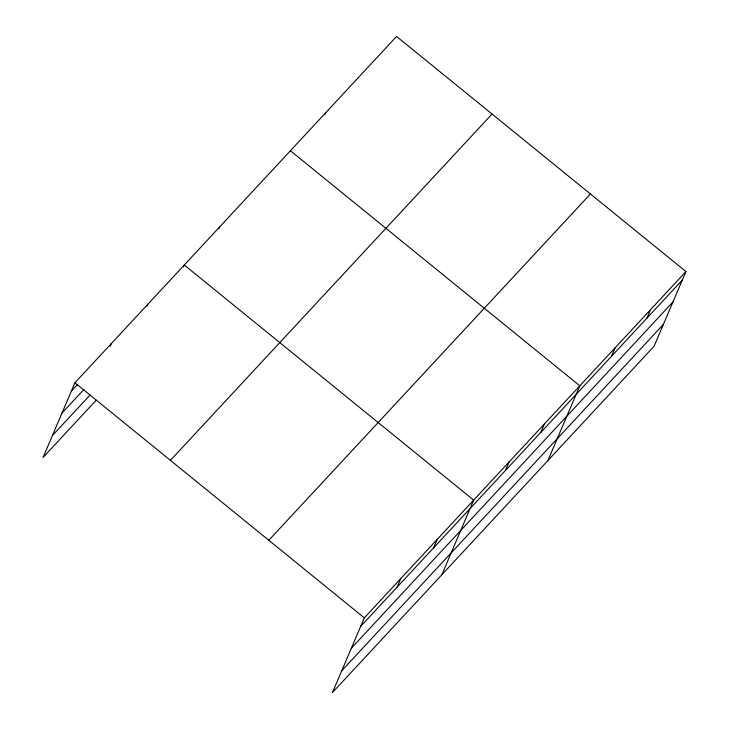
<?xml version="1.0" encoding="UTF-8"?>
<svg xmlns="http://www.w3.org/2000/svg" width="729" height="729" viewBox="0 0 729 729"><rect width="100%" height="100%" fill="white"/><g stroke="black" fill="none" stroke-linecap="round" stroke-linejoin="round"><path stroke-width="1.09" d="M685.934 271.553L364.309 617.864L332.451 692.55L654.077 346.239L685.934 271.553L396.549 36.45L74.923 382.761L43.066 457.447L96.219 400.203M110.161 346.348L111.373 343.514M147.012 306.153L147.823 304.266M183.471 266.905L184.273 265.01L473.659 500.121L441.81 574.807M218.846 228.806L219.648 226.919M324.979 114.526L325.79 112.64M397.132 587.118L400.759 578.616M433.591 547.871L437.209 539.369M505.416 470.524L509.042 462.031M540.8 432.434L544.417 423.932M547.944 460.528L579.801 385.841L290.406 150.73M611.549 356.244L615.176 347.742M646.933 318.154L650.56 309.652M71.296 391.254L77.365 384.721M61.974 413.097L83.999 389.386M52.379 435.605L90.35 394.717M170.422 460.345L492.048 114.034M268.81 540.28L590.435 193.969M360.682 626.366L682.308 280.054M351.369 648.209L672.995 301.897M341.773 670.707L663.399 324.396M74.923 382.761L364.309 617.864"/></g></svg>
